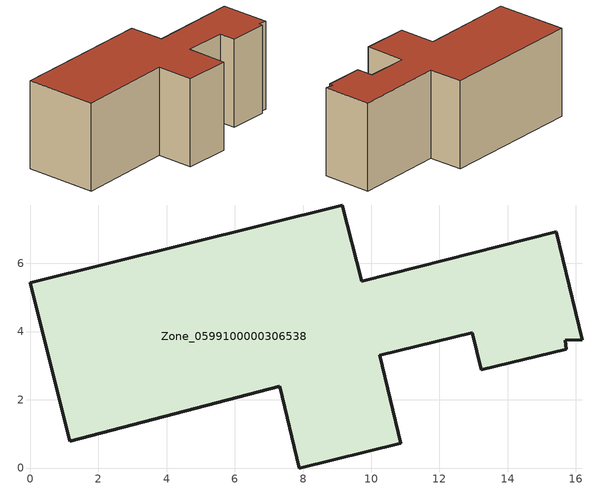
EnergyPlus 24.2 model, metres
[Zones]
Zone_0599100000306538
 floor ground (C_G): 15.69,3.75 15.72,3.49 13.22,2.88 12.95,3.96 10.24,3.3 10.87,0.72 7.89,0 7.32,2.39 1.17,0.78 0,5.43 9.15,7.71 9.71,5.47 15.43,6.93 16.19,3.76 z0
 wall outside (C_F): 9.71,5.47 9.15,7.71 0,5.43 1.17,0.78 7.32,2.39 7.89,0 10.87,0.72 10.24,3.3 12.95,3.96 13.22,2.88 15.72,3.49 15.69,3.75 16.19,3.76 15.43,6.93 9.71,5.47 z0:5.84
 roof outside (C_R): 15.72,3.49 15.69,3.75 16.19,3.76 15.43,6.93 9.71,5.47 9.15,7.71 0,5.43 1.17,0.78 7.32,2.39 7.89,0 10.87,0.72 10.24,3.3 12.95,3.96 13.22,2.88 z5.84
[BUILDING]
Pand.0599100000306538: North Axis=0; Terrain=City; Loads Convergence Tolerance Value=0.04; Temperature Convergence Tolerance Value=0.4; Solar Distribution=FullExterior; Maximum Number of Warmup Days=25; Minimum Number of Warmup Days=1
[Site:Location]
Rotterdam.The.Hague.AP_ZH_NLD Design_Conditions: Latitude=51.96; Longitude=4.45; Time Zone=1; Elevation=-4.5
[SITE:GROUNDTEMPERATURE:BUILDINGSURFACE]
18, 18, 18, 18, 18, 18, 18, 18, 18, 18, 18, 18
[MATERIAL] Thermal Absorptance=0.9; Solar Absorptance=0.7; Visible Absorptance=0.7
Name | Roughness | Thickness | Conductivity | Density | Specific Heat
G.TI.1965-1974 | MediumSmooth | 0.15 | 0.882353 | 540 | 1210
F.TI.1965-1974 | Rough | 0.3 | 0.697674 | 1920 | 840
R.TI.1965-1974 | MediumRough | 0.2 | 0.232558 | 1500 | 1000
[CONSTRUCTION]
C_G: G.TI.1965-1974
C_F: F.TI.1965-1974
C_R: R.TI.1965-1974
[ZONE]
Zone_0599100000306538: Type=1; Multiplier=1; Ceiling Height=Autocalculate; Volume=Autocalculate; Floor Area=autocalculate; Part of Total Floor Area=Yes
[ZONEINFILTRATION:DESIGNFLOWRATE]
Infil_Zone_0599100000306538: Zone or ZoneList or Space or SpaceList=Zone_0599100000306538; Schedule=AlwaysOn; Design Flow Rate Calculation Method=Flow/Area; Flow Rate per Floor Area=0.003; Constant Term Coefficient=1; Temperature Term Coefficient=0; Velocity Term Coefficient=0; Velocity Squared Term Coefficient=0
[HVACTEMPLATE:ZONE:IDEALLOADSAIRSYSTEM]
Zone_0599100000306538: Maximum Heating Supply Air Temperature=50; Minimum Cooling Supply Air Temperature=13; Maximum Heating Supply Air Humidity Ratio=0.0156; Minimum Cooling Supply Air Humidity Ratio=0.0077; Heating Limit=NoLimit; Cooling Limit=NoLimit; Dehumidification Control Type=ConstantSensibleHeatRatio; Cooling Sensible Heat Ratio=0.7; Dehumidification Setpoint=60; Humidification Control Type=None; Humidification Setpoint=30; Outdoor Air Method=None; Outdoor Air Flow Rate per Person=0.00944; Outdoor Air Flow Rate per Zone Floor Area=0; Outdoor Air Flow Rate per Zone=0; Demand Controlled Ventilation Type=None; Outdoor Air Economizer Type=NoEconomizer; Heat Recovery Type=None; Sensible Heat Recovery Effectiveness=0.7; Latent Heat Recovery Effectiveness=0.65
[ZONECONTROL:THERMOSTAT]
ThermostatControl_Zone_0599100000306538: Zone or ZoneList=Zone_0599100000306538; Control Type Schedule=DualSetpointControlType; Control 1=Thermostat_Zone_0599100000306538; Temperature Difference Between Cutout And Setpoint=0
[THERMOSTATSETPOINT:DUALSETPOINT]
Thermostat_Zone_0599100000306538: Heating Setpoint Temperature Schedule=HeatingSetpoint_Zone_0599100000306538; Cooling Setpoint Temperature Schedule=CoolingSetpoint_Zone_0599100000306538
[SCHEDULE:COMPACT]
HeatingSetpoint_Zone_0599100000306538: Through: 12/31, For: AllDays, Until: 24:00, 21
CoolingSetpoint_Zone_0599100000306538: Through: 12/31, For: AllDays, Until: 24:00, 24
DualSetpointControlType: Through: 12/31, For: AllDays, Until: 24:00, 4
AlwaysOn: Through: 12/31, For: AllDays, Until: 24:00, 1
